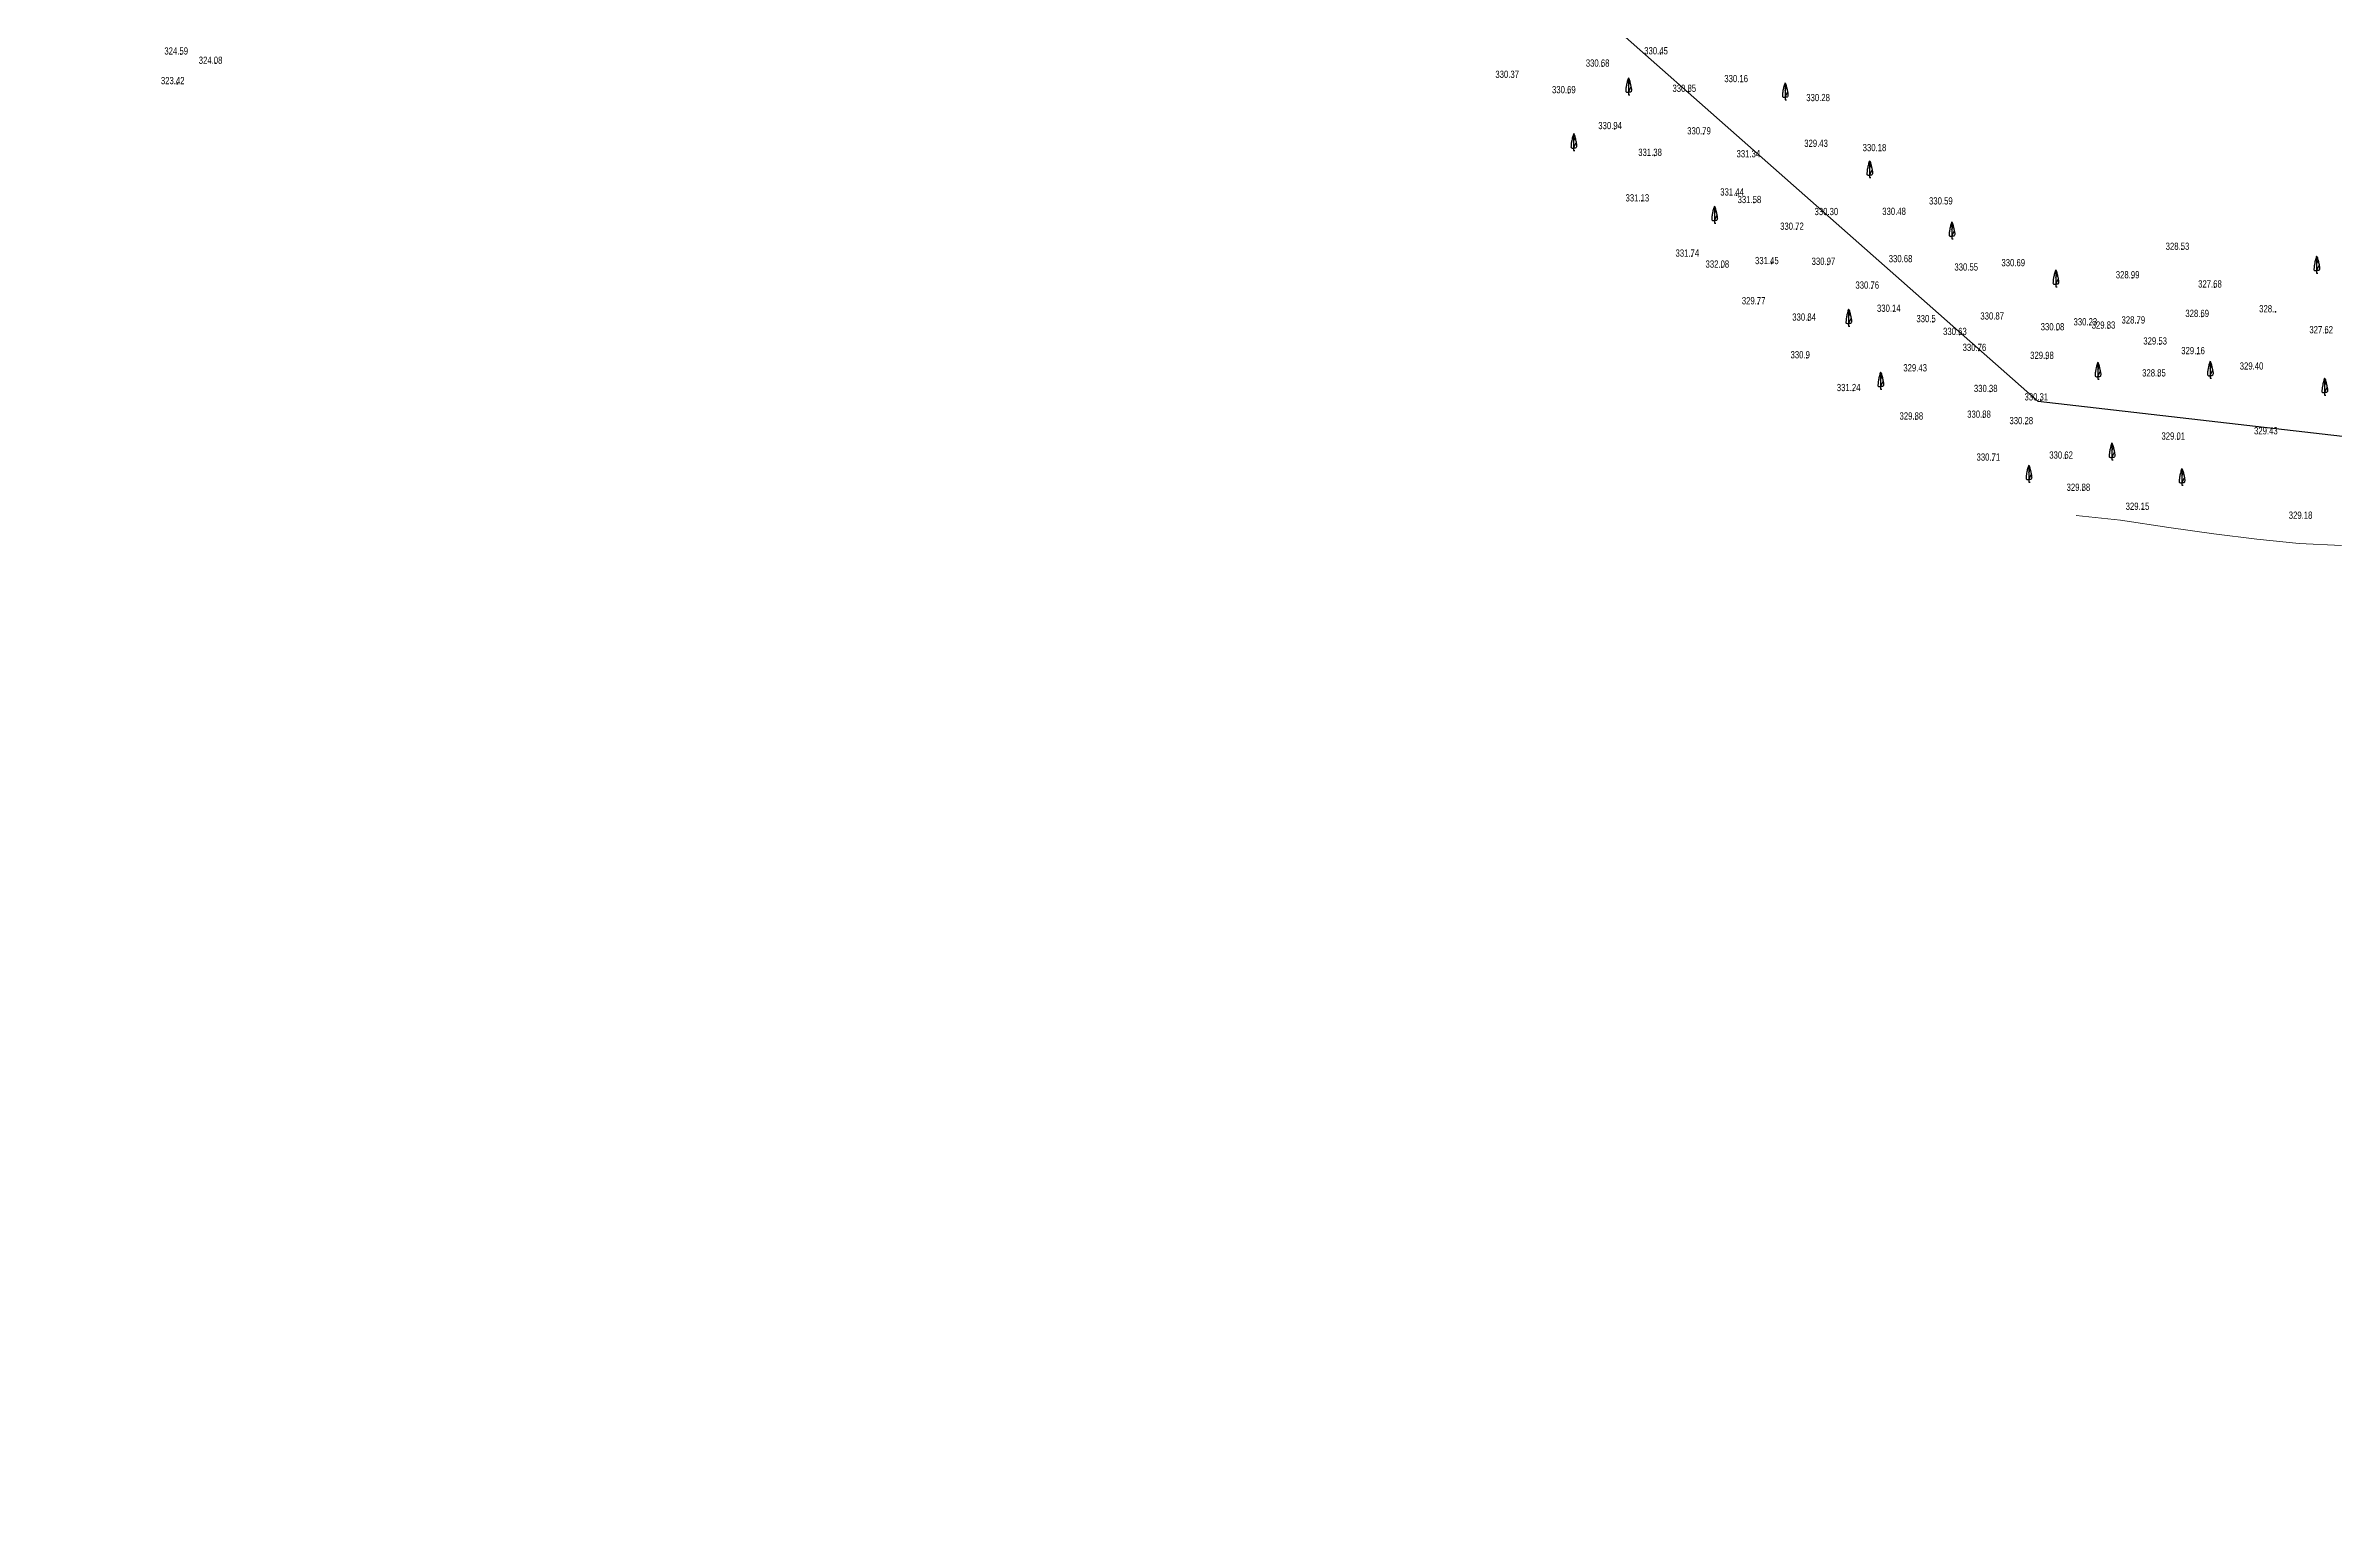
# Model space of a CAD drawing. Header units: metres. Extents: x 528544 to 533704, y 1867371 to 1868830.
# Drawn here: x 532750.2 to 533098.4, y 1867809 to 1868031.7 of the extents above; entities that cross this region are included whole.
import ezdxf

# ---------------------------------------------------------------- set-up
doc = ezdxf.new("R2010")
doc.units = ezdxf.units.M
doc.header["$MEASUREMENT"] = 0
for name, color, linetype in [('DIEM', 7, 'Continuous'), ('DOCAO_CT', 7, 'Continuous'), ('KHUNG', 1, 'Continuous'), ('Layer1', 4, 'Continuous'), ('NEN', 3, 'Continuous')]:
    doc.layers.add(name, color=color, linetype=linetype)

# ---------------------------------------------------------------- blocks, each defined once
blk = doc.blocks.new('A$C63284C57')
at = {"layer": 'NEN', "color": 3}
blk.add_line((0.92, 0.85), (0.92, 0), dxfattribs=at)
for points in [[(0.92, 5.74), (0.92, 1.39)], [(0.92, 5.74), (0.92, 0), (1.37, 0)], [(0.92, 5.74), (0.92, 5.71)], [(0.92, 5.43), (0.99, 5.56)], [(0.92, 3.16), (1.44, 4.2)], [(0.92, 0.88), (1.77, 2.58)], [(0.92, 1.39), (0.92, 0.65)], [(0.92, 0.65), (0.92, 0.15)], [(0.92, 0.15), (0.92, 0)]]:
    blk.add_lwpolyline(points, dxfattribs=at)
for points in [[(0.92, 5.74), (0.71, 5.11), (0.52, 4.52), (0.36, 3.81), (0.21, 3.07), (0.11, 2.51), (0.05, 1.85), (0.02, 1.41), (0.02, 1.09), (0.24, 0.91), (0.61, 0.83), (0.92, 0.85)], [(0.92, 5.74), (1.18, 5.17), (1.34, 4.58), (1.5, 3.98), (1.59, 3.54), (1.72, 2.95), (1.81, 2.47), (1.9, 1.94), (1.9, 1.48), (1.78, 1.03), (1.62, 0.88), (1.26, 0.84), (0.92, 0.85)]]:
    blk.add_spline(points, degree=3, dxfattribs=at)

msp = doc.modelspace()

# ---------------------------------------------------------------- linework, layer by layer
at = {"layer": 'DIEM', "color": 0}
for p in [(532770.71, 1868030.42), (532995.89, 1868030.45), (532775.94, 1868029.01), (532987.01, 1868028.57), (532770.18, 1868025.91), (532981.87, 1868024.53), (533000.2, 1868024.74), (532988.91, 1868019.06), (533002.44, 1868018.26), (532994.98, 1868015), (533007.47, 1868008.97), (532993.06, 1868008.07), (533010.11, 1868007.82), (533016.58, 1868003.76), (533000.66, 1867999.67), (533012.76, 1867998.53), (533021.37, 1867998.42), (533075.24, 1868000.71), (533005.23, 1867998), (533028.04, 1867994.8), (533067.66, 1867996.37), (533080.19, 1867994.97), (533010.75, 1867992.42), (533031.32, 1867991.28), (533018.43, 1867989.93), (533037.32, 1867989.7), (533041.38, 1867987.75), (533056.23, 1867988.46), (533061.23, 1867989.21), (533063.99, 1867988.72), (533068.53, 1867989.5), (533078.25, 1867990.49), (533089.48, 1867991.2), (533097.12, 1867988.01), (533044.35, 1867985.32), (533071.85, 1867986.29), (533077.62, 1867984.83), (533018.17, 1867984.2), (533054.63, 1867984.1), (533071.67, 1867981.44), (533025.2, 1867979.21), (533046.07, 1867979.07), (533053.76, 1867977.78), (533034.75, 1867974.88), (533045.05, 1867975.16), (533051.48, 1867974.18), (533074.61, 1867971.83), (533046.47, 1867968.63), (533057.54, 1867968.94), (533060.17, 1867964.04), (533069.16, 1867961.15)]:
    msp.add_point(p, dxfattribs=at)
at = {"layer": 'KHUNG', "ltscale": 0.2134}
msp.add_lwpolyline([(533654.39, 1867809.01), (533583.41, 1867859.61), (533268.6, 1867952.79), (533053.38, 1867977.57), (532942.92, 1868075.06), (532781.55, 1868099.56), (532586.11, 1868210.75)], dxfattribs=at)
at = {"layer": 'Layer1', "color": 11, "linetype": 'Continuous', "lineweight": 0, "flags": 128}
msp.add_lwpolyline([(533099.52, 1867955.62), (533093.05, 1867955.96), (533086.64, 1867956.63), (533080.11, 1867957.43), (533073.23, 1867958.39), (533065.87, 1867959.48), (533059.15, 1867960.23)], dxfattribs=at)

# ---------------------------------------------------------------- block references
at = {"linetype": 'Continuous', "xscale": 0.4499827870167792, "yscale": 0.4499827870167792, "zscale": 0.449982787048613}
for p in [(532990.6, 1868024.23), (533014.43, 1868023.47), (532982.26, 1868015.74), (533027.29, 1868011.61), (533003.68, 1868004.7), (533039.8, 1868002.31), (533095.32, 1867997.09), (533055.61, 1867995.02), (533024.1, 1867989.04), (533028.97, 1867979.45), (533062.02, 1867980.94), (533079.11, 1867981.1), (533096.53, 1867978.53), (533064.16, 1867968.66), (533051.51, 1867965.29), (533074.81, 1867964.8)]:
    msp.add_blockref('A$C63284C57', p, dxfattribs=at)

# ---------------------------------------------------------------- texts
at = {"layer": 'DOCAO_CT', "color": 2, "width": 0.8}
for s, p in [('324.59', (532768.22, 1868030.34)), ('324.08', (532773.45, 1868028.93)), ('330.68', (532984.52, 1868028.5)), ('330.45', (532993.41, 1868030.37)), ('323.42', (532767.69, 1868025.83)), ('330.37', (532970.76, 1868026.79)), ('330.16', (533005.6, 1868026.14)), ('330.69', (532979.38, 1868024.45)), ('330.85', (532997.71, 1868024.66)), ('330.28', (533018.07, 1868023.25)), ('330.94', (532986.42, 1868018.99)), ('330.79', (532999.95, 1868018.19)), ('331.38', (532992.5, 1868014.92)), ('331.34', (533007.46, 1868014.7)), ('329.43', (533017.76, 1868016.29)), ('330.18', (533026.65, 1868015.64)), ('331.13', (532990.57, 1868007.99)), ('331.44', (533004.98, 1868008.89)), ('331.58', (533007.62, 1868007.74)), ('330.59', (533036.75, 1868007.53)), ('330.30', (533019.33, 1868005.91)), ('330.48', (533029.63, 1868005.94)), ('330.72', (533014.09, 1868003.68)), ('328.53', (533072.76, 1868000.63)), ('331.74', (532998.17, 1867999.59)), ('332.08', (533002.74, 1867997.92)), ('331.45', (533010.27, 1867998.45)), ('330.97', (533018.88, 1867998.34)), ('330.68', (533030.62, 1867998.74)), ('330.55', (533040.61, 1867997.47)), ('330.69', (533047.77, 1867998.13)), ('330.76', (533025.55, 1867994.72)), ('328.99', (533065.17, 1867996.29)), ('327.68', (533077.7, 1867994.89)), ('329.77', (533008.26, 1867992.34)), ('330.14', (533028.83, 1867991.2)), ('328.69', (533075.76, 1867990.41)), ('328.', (533086.99, 1867991.12)), ('330.84', (533015.94, 1867989.85)), ('330.5', (533034.83, 1867989.62)), ('330.63', (533038.89, 1867987.67)), ('330.87', (533044.56, 1867990.02)), ('330.08', (533053.74, 1867988.38)), ('330.23', (533058.74, 1867989.13)), ('329.83', (533061.5, 1867988.64)), ('328.79', (533066.04, 1867989.42)), ('327.62', (533094.63, 1867987.93)), ('330.9', (533015.68, 1867984.12)), ('330.76', (533041.86, 1867985.24)), ('329.98', (533052.14, 1867984.03)), ('329.53', (533069.36, 1867986.22)), ('329.16', (533075.13, 1867984.75)), ('329.43', (533032.84, 1867982.13)), ('328.85', (533069.18, 1867981.36)), ('329.40', (533084.03, 1867982.41)), ('331.24', (533022.72, 1867979.13)), ('330.38', (533043.58, 1867978.99)), ('330.31', (533051.28, 1867977.71)), ('329.88', (533032.26, 1867974.8)), ('330.88', (533042.56, 1867975.08)), ('330.28', (533048.99, 1867974.1)), ('329.01', (533072.12, 1867971.75)), ('329.43', (533086.21, 1867972.55)), ('330.71', (533043.98, 1867968.55)), ('330.62', (533055.05, 1867968.86)), ('329.88', (533057.68, 1867963.96)), ('329.15', (533066.67, 1867961.07)), ('329.18', (533091.49, 1867959.71))]:
    msp.add_text(s, height=1.1, dxfattribs=at).set_placement(p)

doc.saveas('drawing.dxf')
